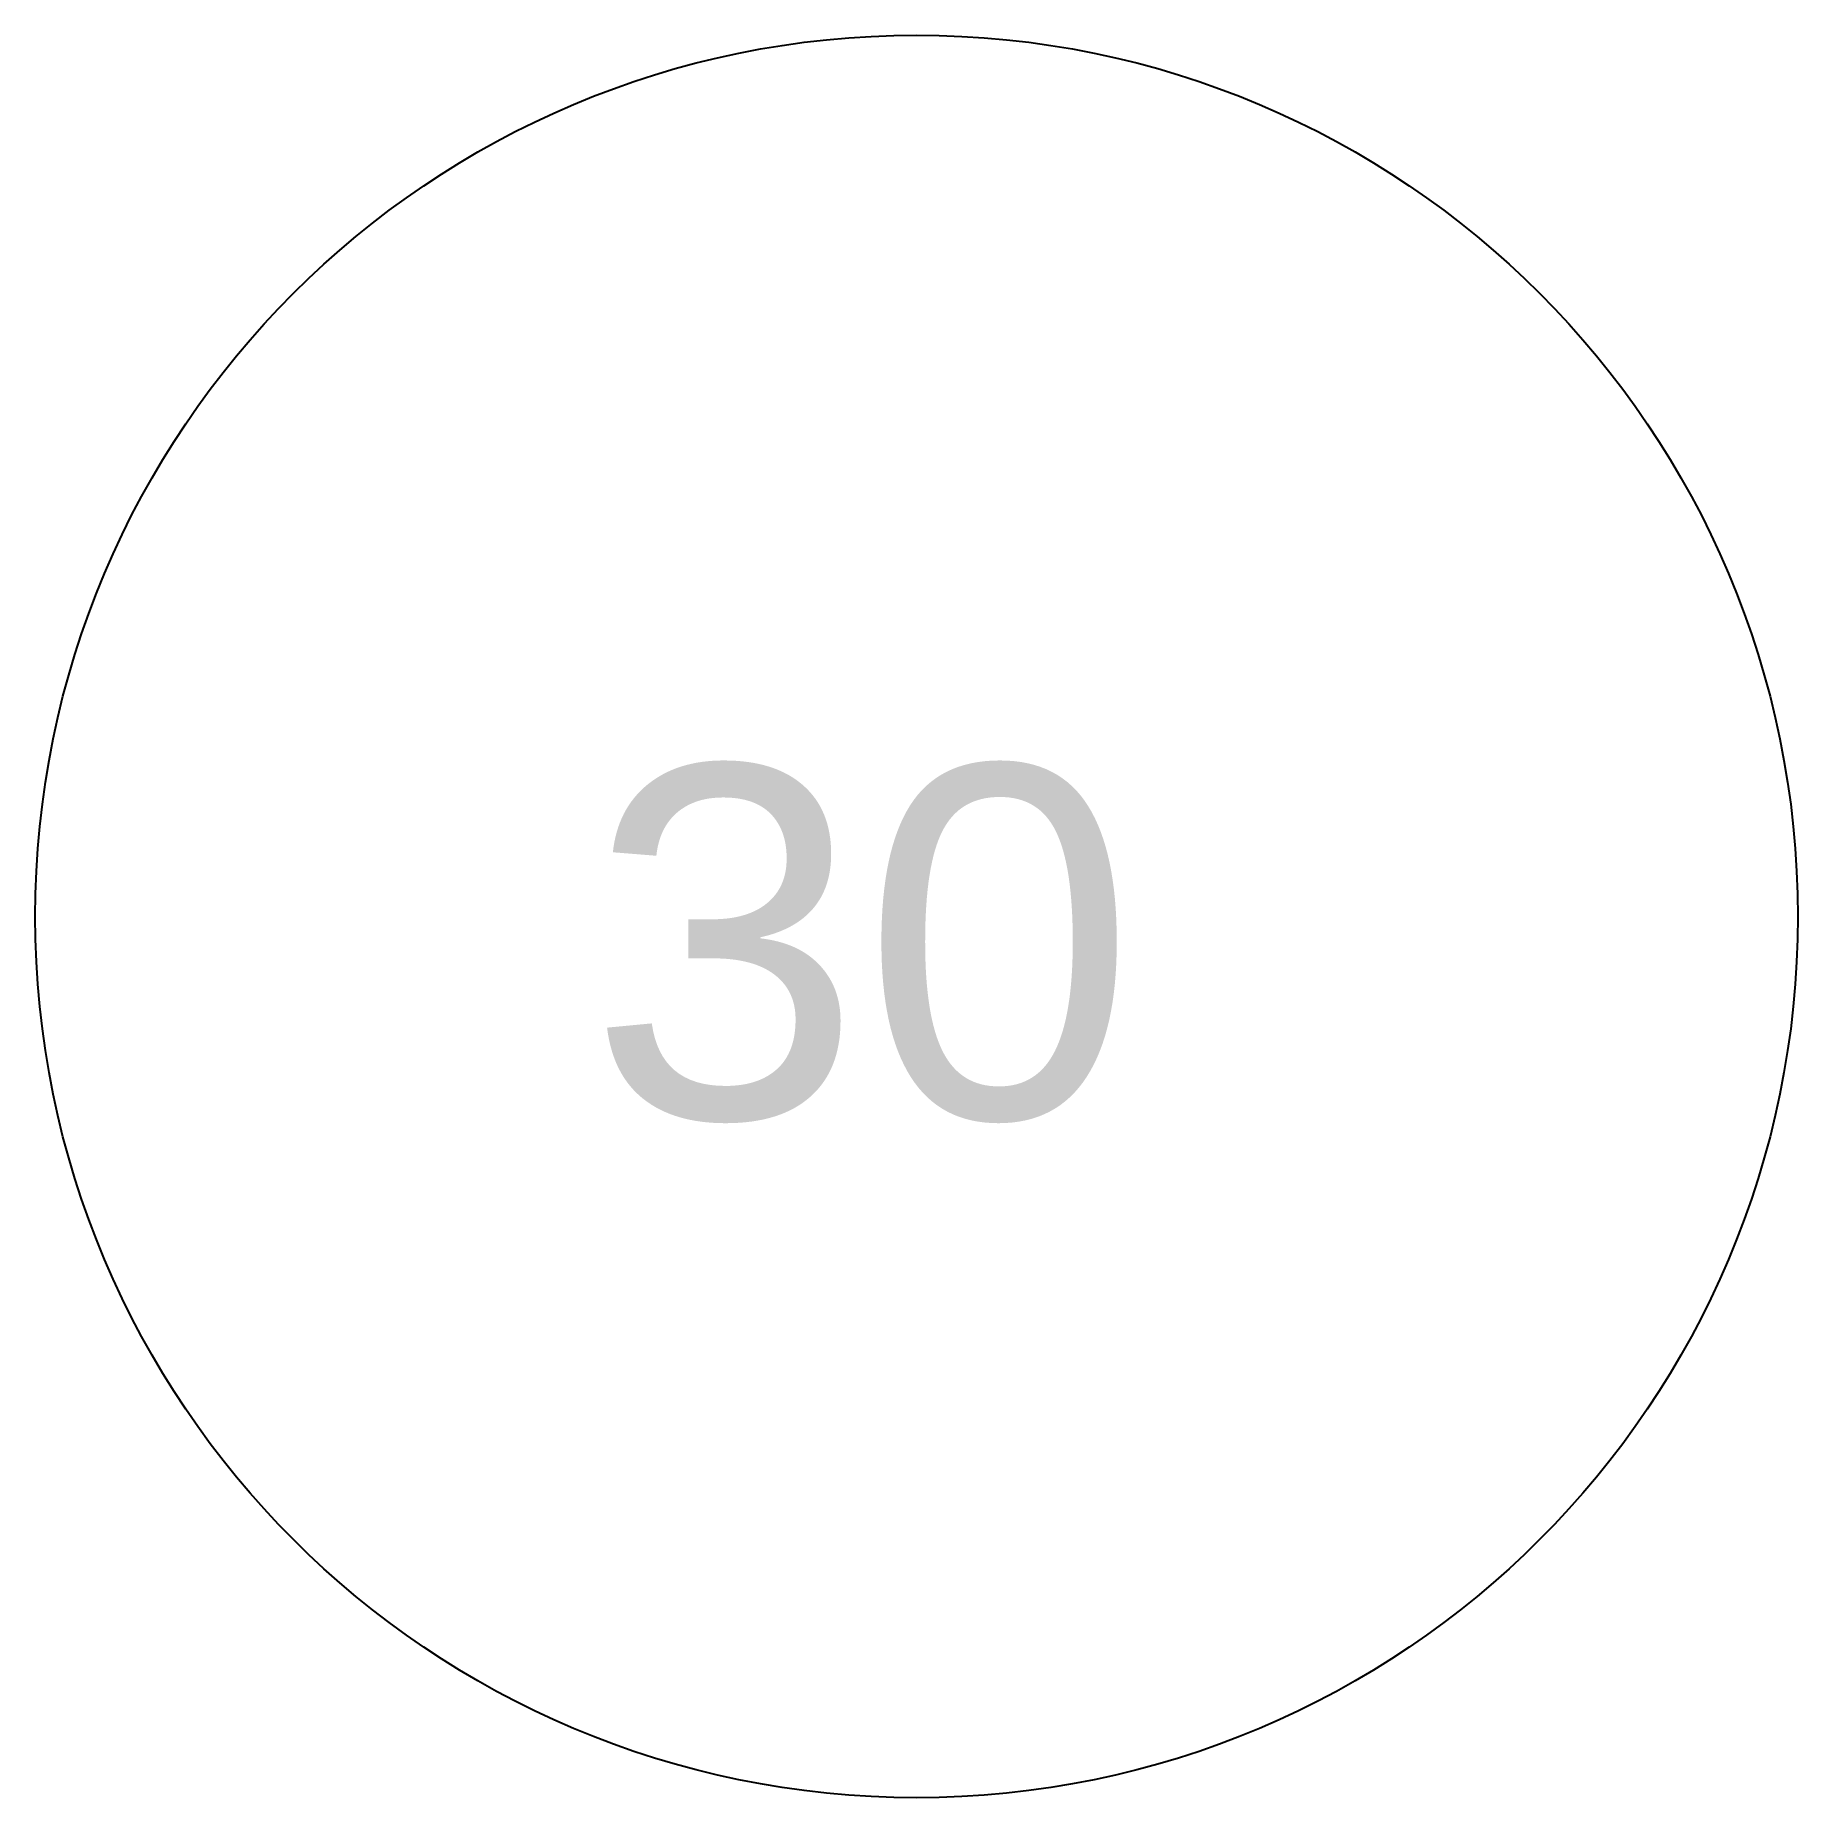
# Model space of a CAD drawing. Header units: inches. Extents: x 178.1 to 193.1, y 483.4 to 498.4.
import ezdxf

# ---------------------------------------------------------------- set-up
doc = ezdxf.new("R2010")
doc.units = ezdxf.units.IN
doc.header["$MEASUREMENT"] = 0
doc.layers.add('A201-Ceiling-Dimensions', color=3, linetype='Continuous', lineweight=9)
doc.styles.get("Standard").update_dxf_attribs({"font": 'Arial.ttf', "height": 2})

msp = doc.modelspace()

# ---------------------------------------------------------------- linework, layer by layer
at = {"layer": 'A201-Ceiling-Dimensions', "lineweight": -3}
msp.add_circle((185.572, 490.915), 7.5, dxfattribs=at)

# ---------------------------------------------------------------- texts
at = {"layer": 'A201-Ceiling-Dimensions', "lineweight": 5, "insert": (182.779, 492.198), "char_height": 3, "attachment_point": 1}
msp.add_mtext_dynamic_manual_height_columns('30', width=7.63009, gutter_width=15, heights=[1.95], dxfattribs=at)

doc.saveas('drawing.dxf')
